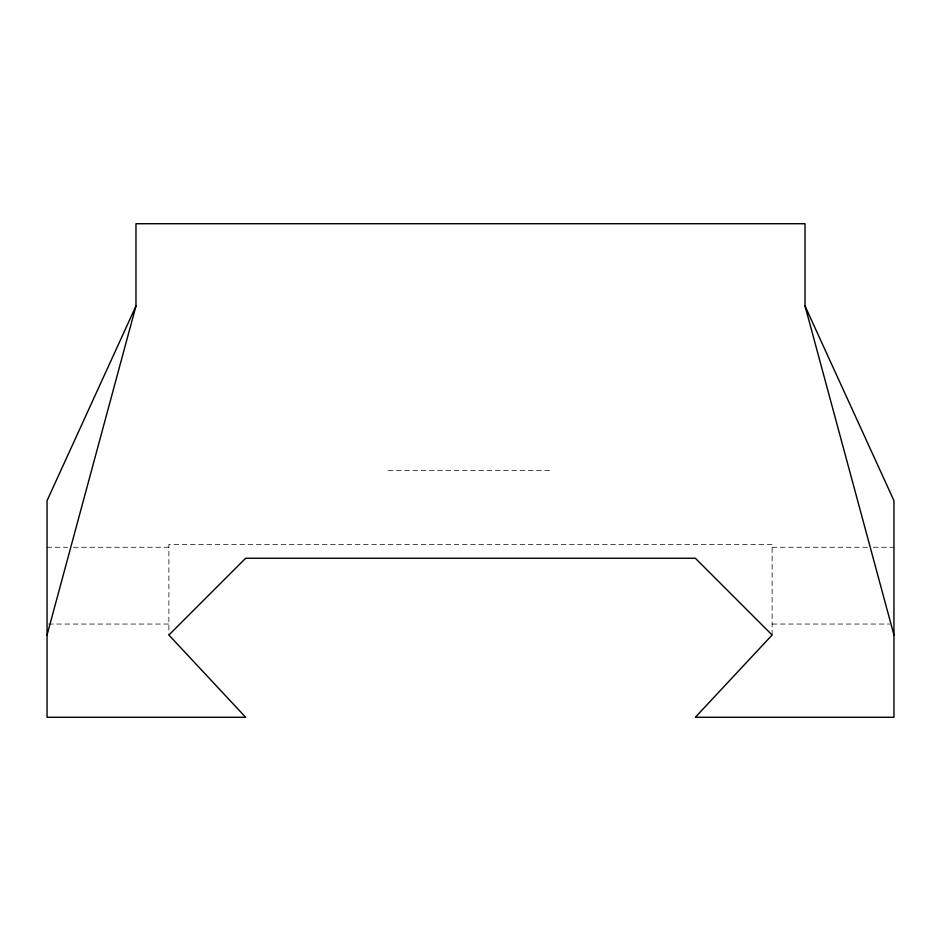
<?xml version="1.0" encoding="UTF-8"?>
<svg xmlns="http://www.w3.org/2000/svg" width="941" height="941" viewBox="0 0 941 941"><rect width="100%" height="100%" fill="white"/><g stroke="black" fill="none" stroke-linecap="round" stroke-linejoin="round"><path stroke-width="0.71" stroke-dasharray="4.71 3.53" d="M388.245 470.5L552.755 470.5M47.05 547.274L67.599 547.274M73.469 547.274L168.886 547.274M772.114 547.274L867.531 547.274M873.401 547.274L893.95 547.274M48.52 624.048L168.886 624.048M772.114 624.048L889.551 624.048M772.114 635.022L772.114 544.533L168.886 544.533L168.886 635.022"/><path stroke-width="1.41" d="M47.05 635.022L135.975 305.978L135.975 223.723L805.025 223.723L805.025 305.978L893.95 635.022M135.975 305.978L47.05 500.659L47.05 717.277L245.66 717.277L168.886 635.022L245.66 558.248L695.34 558.248L772.114 635.022L695.34 717.277L893.95 717.277L893.95 500.659L805.025 305.978"/></g></svg>
